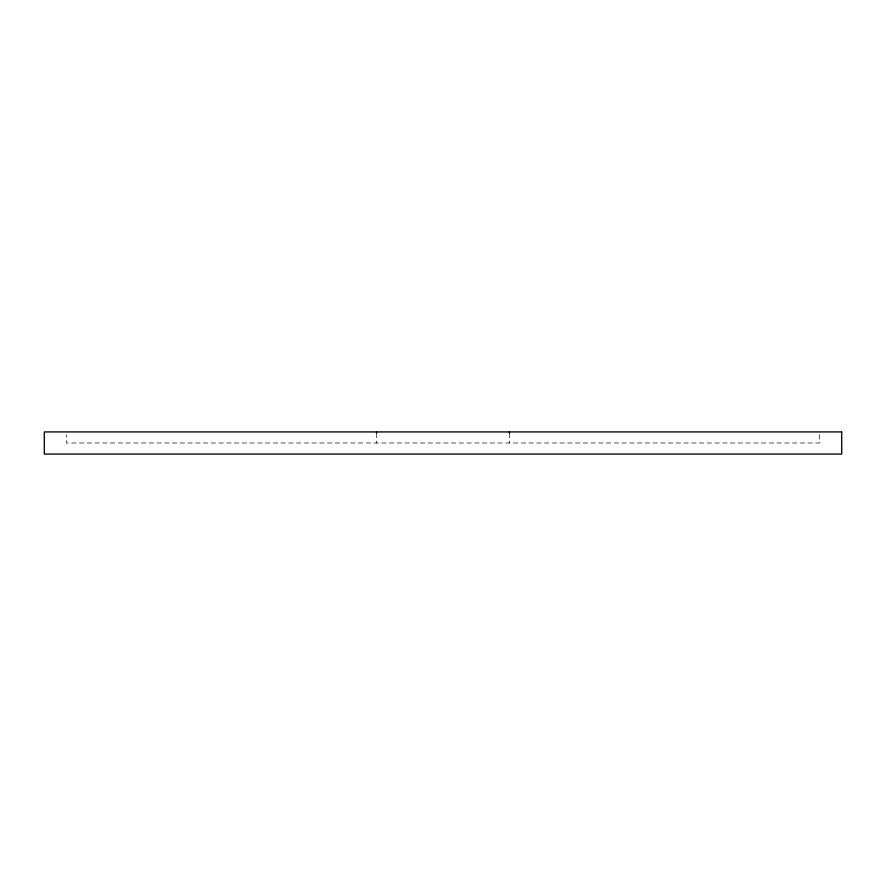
<?xml version="1.0" encoding="UTF-8"?>
<svg xmlns="http://www.w3.org/2000/svg" width="886" height="886" viewBox="0 0 886 886"><rect width="100%" height="100%" fill="white"/><g stroke="black" fill="none" stroke-linecap="round" stroke-linejoin="round"><path stroke-width="0.66" stroke-dasharray="4.43 3.32" d="M819.55 434.694L819.55 443L66.45 443L66.45 434.694M509.45 433.309L509.45 443M376.55 433.309L376.55 443"/><path stroke-width="1.33" d="M509.45 431.925L509.45 433.309M376.55 431.925L376.55 433.309M841.7 431.925L44.3 431.925L44.3 454.075L841.7 454.075L841.7 431.925"/></g></svg>
